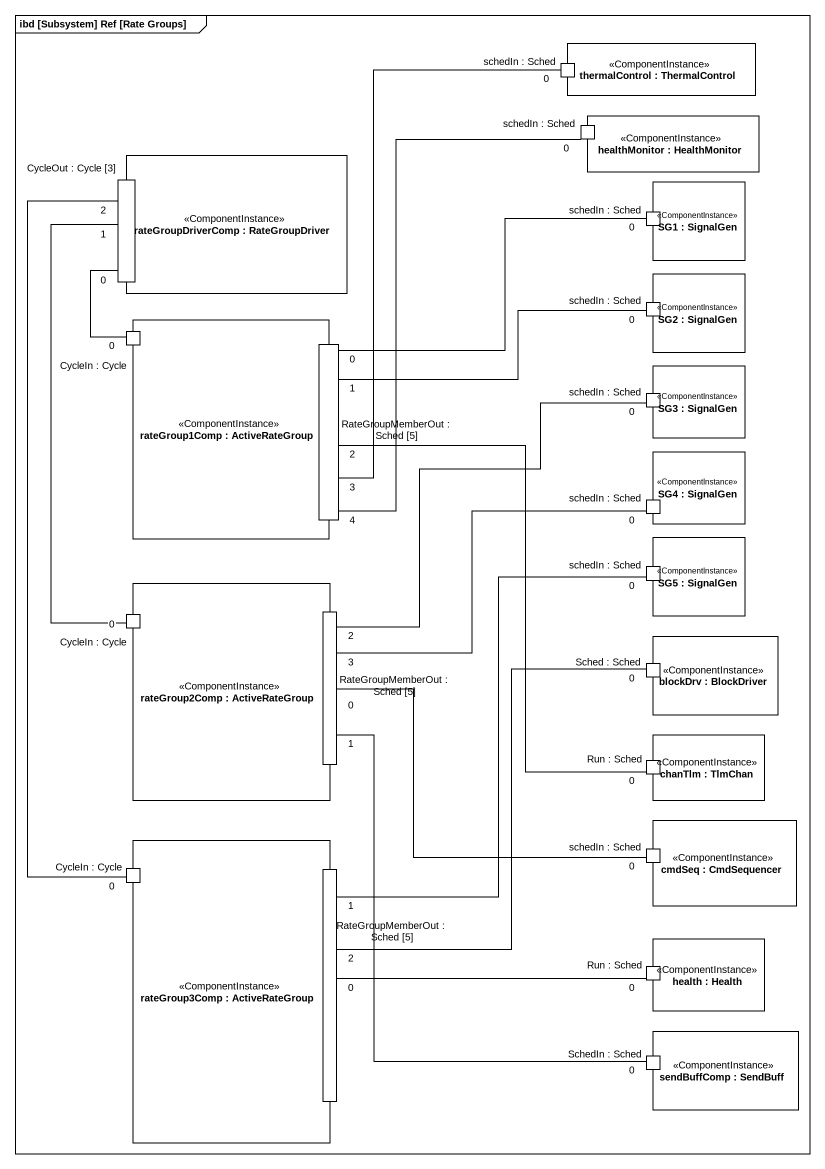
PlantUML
@startuml
mainframe ibd [Subsystem] Ref [Rate Groups]
rectangle "thermalControl : ThermalControl" as thermalControl <<ComponentInstance>> {
  port "schedIn : Sched" as schedIn_Sched
}
rectangle "healthMonitor : HealthMonitor" as healthMonitor <<ComponentInstance>> {
  port "schedIn : Sched" as schedIn_Sched_2
}
rectangle "rateGroupDriverComp : RateGroupDriver" as rateGroupDriverComp <<ComponentInstance>> {
  port "CycleOut : Cycle [3]" as CycleOut_Cycle_3
}
rectangle "SG1 : SignalGen" as SG1 <<ComponentInstance>> {
  port "schedIn : Sched" as schedIn_Sched_3
}
rectangle "SG2 : SignalGen" as SG2 <<ComponentInstance>> {
  port "schedIn : Sched" as schedIn_Sched_4
}
rectangle "rateGroup1Comp : ActiveRateGroup" as rateGroup1Comp <<ComponentInstance>> {
  port "CycleIn : Cycle" as CycleIn_Cycle
  port "RateGroupMemberOut : Sched [5]" as RateGroupMemberOut_Sched_5
}
rectangle "SG3 : SignalGen" as SG3 <<ComponentInstance>> {
  port "schedIn : Sched" as schedIn_Sched_5
}
rectangle "SG4 : SignalGen" as SG4 <<ComponentInstance>> {
  port "schedIn : Sched" as schedIn_Sched_6
}
rectangle "SG5 : SignalGen" as SG5 <<ComponentInstance>> {
  port "schedIn : Sched" as schedIn_Sched_7
}
rectangle "rateGroup2Comp : ActiveRateGroup" as rateGroup2Comp <<ComponentInstance>> {
  port "CycleIn : Cycle" as CycleIn_Cycle_2
  port "RateGroupMemberOut : Sched [5]" as RateGroupMemberOut_Sched_5_2
}
rectangle "blockDrv : BlockDriver" as blockDrv <<ComponentInstance>> {
  port "Sched : Sched" as Sched_Sched
}
rectangle "chanTlm : TlmChan" as chanTlm <<ComponentInstance>> {
  port "Run : Sched" as Run_Sched
}
rectangle "rateGroup3Comp : ActiveRateGroup" as rateGroup3Comp <<ComponentInstance>> {
  port "CycleIn : Cycle" as CycleIn_Cycle_3
  port "RateGroupMemberOut : Sched [5]" as RateGroupMemberOut_Sched_5_3
}
rectangle "cmdSeq : CmdSequencer" as cmdSeq <<ComponentInstance>> {
  port "schedIn : Sched" as schedIn_Sched_8
}
rectangle "health : Health" as health <<ComponentInstance>> {
  port "Run : Sched" as Run_Sched_2
}
rectangle "sendBuffComp : SendBuff" as sendBuffComp <<ComponentInstance>> {
  port "SchedIn : Sched" as SchedIn_Sched
}
CycleOut_Cycle_3 "0" -- "0" CycleIn_Cycle
CycleOut_Cycle_3 "1" -- "0" CycleIn_Cycle_2
CycleOut_Cycle_3 "2" -- "0" CycleIn_Cycle_3
RateGroupMemberOut_Sched_5 "3" -up- "0" schedIn_Sched
RateGroupMemberOut_Sched_5 "4" -up- "0" schedIn_Sched_2
RateGroupMemberOut_Sched_5 "0" -up- "0" schedIn_Sched_3
RateGroupMemberOut_Sched_5 "1" -right- "0" schedIn_Sched_4
RateGroupMemberOut_Sched_5 "2" -- "0" Run_Sched
RateGroupMemberOut_Sched_5_2 "2" -up- "0" schedIn_Sched_5
RateGroupMemberOut_Sched_5_2 "3" -right- "0" schedIn_Sched_6
RateGroupMemberOut_Sched_5_2 "0" -right- "0" schedIn_Sched_8
RateGroupMemberOut_Sched_5_2 "1" -- "0" SchedIn_Sched
RateGroupMemberOut_Sched_5_3 "1" -up- "0" schedIn_Sched_7
RateGroupMemberOut_Sched_5_3 "2" -up- "0" Sched_Sched
RateGroupMemberOut_Sched_5_3 "0" -right- "0" Run_Sched_2
@enduml
